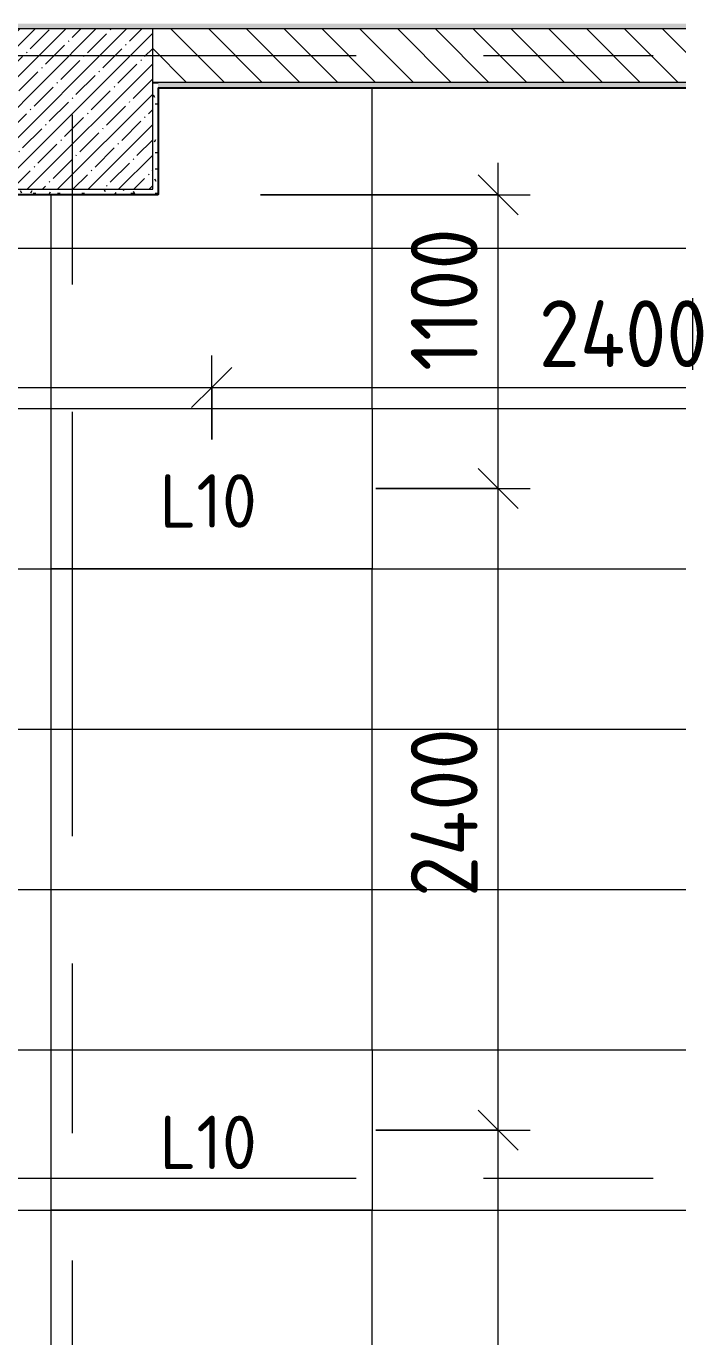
# Model space of a CAD drawing. Header units: millimetres. Extents: x -3377 to 186574, y -8553 to 29000.
# Drawn here: x 33137 to 35574, y 3006 to 7910 of the extents above; entities that cross this region are included whole.
import ezdxf

# ---------------------------------------------------------------- set-up
doc = ezdxf.new("R2010")
doc.units = ezdxf.units.MM
doc.linetypes.add('Осевая', pattern=[3175, 635, -476.25, 1587.5, -476.25])
for name, color, linetype, lineweight in [('A-ANNO-DIMS', 7, 'Continuous', 9), ('A-ANNO-DIMS-100', 7, 'Continuous', 9), ('A-CLNG-PATT', 7, 'Continuous', 9), ('A-WALL', 7, 'Continuous', 9), ('E-LITE-EQPM-IDEN', 7, 'Continuous', 9), ('I-WALL', 7, 'Continuous', 9), ('S-COLS', 7, 'Continuous', 9), ('Оси-2', 7, 'Осевая', 9)]:
    doc.layers.add(name, color=color, linetype=linetype, lineweight=lineweight)
for name, color, linetype, lineweight, true_color in [('A-ANNO-NOTE', 1, 'Continuous', 9, 0xff0000), ('A-CLNG-1', 7, 'Continuous', 9, 0xc0c0c0), ('A-WALL-2', 7, 'Continuous', 25, 0x3c3c3c), ('A-WALL-FNSH-2', 7, 'Continuous', 13, 0x3c3c3c)]:
    doc.layers.add(name, color=color, linetype=linetype, lineweight=lineweight, true_color=true_color)
doc.styles.add('GOST Common_1', font='GOST_Common.ttf', dxfattribs={"height": 200})
doc.styles.add('ISOCPEUR', font='isocpeur.ttf', dxfattribs={"width": 0.9, "height": 250})
doc.dimstyles.new('ISO-2_5_0_9К_БОЛЬШОЙ', dxfattribs={"dimscale": 304.8, "dimtxt": 248.995294, "dimasz": 0.492126, "dimexe": 0.393701, "dimexo": 0.984252, "dimgap": 0, "dimtad": 1, "dimdec": 0, "dimrnd": 10, "dimzin": 0, "dimdsep": 46, "dimtxsty": 'ISOCPEUR', "dimblk1": 'OBLIQUE', "dimblk2": 'OBLIQUE', "dimsah": 1, "dimcen": 0.09, "dimdle": 0.393701, "dimazin": 0, "dimtfac": 1, "dimtdec": 4, "dimtix": 1, "dimtmove": 0, "dimatfit": 3, "dimfxl": 1, "dimtvp": 1, "dimtolj": 1, "dimtzin": 0, "dimarcsym": 2})
doc.dimstyles.new('ISO-2_5_0_9К_БОЛЬШОЙ_1', dxfattribs={"dimscale": 304.8, "dimtxt": 248.995294, "dimasz": 0.492126, "dimexe": 0.393701, "dimexo": 0.984252, "dimgap": 0, "dimtad": 1, "dimdec": 0, "dimrnd": 10, "dimzin": 0, "dimdsep": 46, "dimtxsty": 'ISOCPEUR', "dimblk1": 'OBLIQUE', "dimblk2": 'OBLIQUE', "dimsah": 1, "dimcen": 0.09, "dimdle": 0.393701, "dimazin": 0, "dimtfac": 1, "dimtdec": 4, "dimtix": 1, "dimtmove": 2, "dimatfit": 3, "dimfxl": 1, "dimtvp": 1, "dimtolj": 1, "dimtzin": 0, "dimarcsym": 2})
pattern_1 = [(0, (0, 0), (121.92, 30.48), [10.058, -81.382, 10.058, -81.382, -487.68]), (0, (0, 0), (121.92, 30.48), [-182.88, 10.058, -172.822, 10.058, -81.382, -213.36]), (0, (0, 0), (121.92, 30.48), [-457.2, 10.058, -50.902, 10.058, -142.342]), (120, (45.72, 15.24), (-87.356454, 90.345817), [10.058, -81.382, 10.058, -81.382, -487.68]), (120, (45.72, 15.24), (-87.356454, 90.345817), [-182.88, 10.058, -172.822, 10.058, -81.382, -213.36]), (120, (45.72, 15.24), (-87.356454, 90.345817), [-457.2, 10.058, -50.902, 10.058, -142.342]), (240, (60.96, 76.2), (-34.563546, -120.825817), [10.058, -81.382, 10.058, -81.382, -487.68]), (240, (60.96, 76.2), (-34.563546, -120.825817), [-182.88, 10.058, -172.822, 10.058, -81.382, -213.36]), (240, (60.96, 76.2), (-34.563546, -120.825817), [-457.2, 10.058, -50.902, 10.058, -142.342])]

# ---------------------------------------------------------------- blocks, each defined once
blk = doc.blocks.new('BSC_Колонна _Прямоугольная - 600х600-V13-План расстановки осветительного оборудования 1 этажа в осях 1-12')
at = {"layer": 'S-COLS'}
h = blk.add_hatch(dxfattribs=at)
h.set_pattern_fill('FP_22', color=256, style=0, pattern_type=2)
h.set_pattern_definition([(45, (-33310, -7600), (-57.02463, 57.02463), []), (45, (-33252.975, -7600), (-57.02463, 57.02463), [100.806, -20.161, 3.353, -16.808])])
h.paths.add_polyline_path([(300, -300), (300, 300), (-300, 299.1), (-300, -300), (-79.2, -300)])
for p, q in [((300, 300), (-300, 300)), ((-300, 300), (-300, -300)), ((300, -300), (300, 300)), ((-300, -300), (300, -300))]:
    blk.add_line(p, q, dxfattribs=at)
blk = doc.blocks.new('DIMBLOCK113-План расстановки осветительного оборудования 1 этажа в осях 1-12')
at = {"layer": 'A-ANNO-DIMS-100'}
for p, q in [((31430.7, 6479.9), (31430.7, 6677.9)), ((33830.7, 6364), (33830.7, 6677.9)), ((31430.7, 6557.9), (33830.7, 6557.9)), ((31430.7, 6557.9), (31430.7, 6479.9)), ((33830.7, 6557.9), (33830.7, 6364))]:
    blk.add_line(p, q, dxfattribs=at)
at = {"layer": 'A-ANNO-DIMS-100', "lineweight": 20}
for p, q in [((31430.7, 6557.9), (31505.7, 6632.9)), ((33830.7, 6557.9), (33905.7, 6632.9)), ((31430.7, 6557.9), (31355.7, 6482.9)), ((33830.7, 6557.9), (33755.7, 6482.9))]:
    blk.add_line(p, q, dxfattribs=at)
at = {"layer": 'A-ANNO-DIMS-100', "color": 0, "insert": (32302.7, 6884.5), "char_height": 250, "width": 787.208, "attachment_point": 1, "line_spacing_factor": 1.149209, "style": 'ISOCPEUR'}
blk.add_mtext('2400', dxfattribs=at)
blk = doc.blocks.new('_Oblique')
at = {"color": 0, "linetype": 'ByBlock', "lineweight": -2}
blk.add_line((-0.5, -0.5), (0.5, 0.5), dxfattribs=at)
blk = doc.blocks.new('DIMBLOCK114-План расстановки осветительного оборудования 1 этажа в осях 1-12')
at = {"layer": 'A-ANNO-DIMS-100'}
for p, q in [((33830.7, 6364), (33830.7, 6677.9)), ((36231.7, 6479.9), (36231.7, 6677.9)), ((33830.7, 6557.9), (36231.7, 6557.9)), ((33830.7, 6557.9), (33830.7, 6364)), ((36231.7, 6557.9), (36231.7, 6479.9))]:
    blk.add_line(p, q, dxfattribs=at)
at = {"layer": 'A-ANNO-DIMS-100', "lineweight": 20}
for p, q in [((33830.7, 6557.9), (33905.7, 6632.9)), ((36231.7, 6557.9), (36306.7, 6632.9)), ((33830.7, 6557.9), (33755.7, 6482.9)), ((36231.7, 6557.9), (36156.7, 6482.9))]:
    blk.add_line(p, q, dxfattribs=at)
at = {"layer": 'A-ANNO-DIMS-100', "color": 0, "insert": (35054.5, 6884.5), "char_height": 250, "width": 787.208, "attachment_point": 1, "line_spacing_factor": 1.149209, "style": 'ISOCPEUR'}
blk.add_mtext('2400', dxfattribs=at)
blk = doc.blocks.new('DIMBLOCK117-План расстановки осветительного оборудования 1 этажа в осях 1-12')
at = {"layer": 'A-ANNO-DIMS-100', "lineweight": 20}
for p, q in [((34902.1, 3779.9), (34827.1, 3854.9)), ((34902.1, 3779.9), (34977.1, 3704.9)), ((34902.1, 1379.9), (34827.1, 1454.9)), ((34902.1, 1379.9), (34977.1, 1304.9))]:
    blk.add_line(p, q, dxfattribs=at)
at = {"layer": 'A-ANNO-DIMS-100'}
for p, q in [((34444.5, 3779.9), (35022.1, 3779.9)), ((34902.1, 3779.9), (34444.5, 3779.9)), ((34902.1, 1379.9), (34902.1, 3779.9)), ((34444.5, 1379.9), (35022.1, 1379.9)), ((34902.1, 1379.9), (34444.5, 1379.9))]:
    blk.add_line(p, q, dxfattribs=at)
at = {"layer": 'A-ANNO-DIMS-100', "color": 0, "insert": (34575.5, 2251.9), "char_height": 250, "width": 787.208, "attachment_point": 1, "rotation": 90, "line_spacing_factor": 1.149209, "style": 'ISOCPEUR'}
blk.add_mtext('2400', dxfattribs=at)
blk = doc.blocks.new('DIMBLOCK118-План расстановки осветительного оборудования 1 этажа в осях 1-12')
at = {"layer": 'A-ANNO-DIMS-100', "lineweight": 20}
for p, q in [((34902.1, 6179.9), (34827.1, 6254.9)), ((34902.1, 6179.9), (34977.1, 6104.9)), ((34902.1, 3779.9), (34827.1, 3854.9)), ((34902.1, 3779.9), (34977.1, 3704.9))]:
    blk.add_line(p, q, dxfattribs=at)
at = {"layer": 'A-ANNO-DIMS-100'}
for p, q in [((34444.5, 6179.9), (35022.1, 6179.9)), ((34902.1, 6179.9), (34444.5, 6179.9)), ((34902.1, 3779.9), (34902.1, 6179.9)), ((34444.5, 3779.9), (35022.1, 3779.9)), ((34902.1, 3779.9), (34444.5, 3779.9))]:
    blk.add_line(p, q, dxfattribs=at)
at = {"layer": 'A-ANNO-DIMS-100', "color": 0, "insert": (34575.5, 4651.9), "char_height": 250, "width": 787.208, "attachment_point": 1, "rotation": 90, "line_spacing_factor": 1.149209, "style": 'ISOCPEUR'}
blk.add_mtext('2400', dxfattribs=at)
blk = doc.blocks.new('DIMBLOCK119-План расстановки осветительного оборудования 1 этажа в осях 1-12')
at = {"layer": 'A-ANNO-DIMS-100'}
for p, q in [((34902.1, 6179.9), (34902.1, 7399)), ((34013, 7279), (35022.1, 7279)), ((34902.1, 7279), (34013, 7279)), ((34444.5, 6179.9), (35022.1, 6179.9)), ((34902.1, 6179.9), (34444.5, 6179.9))]:
    blk.add_line(p, q, dxfattribs=at)
at = {"layer": 'A-ANNO-DIMS-100', "lineweight": 20}
for p, q in [((34902.1, 7279), (34827.1, 7354)), ((34902.1, 7279), (34977.1, 7204)), ((34902.1, 6179.9), (34827.1, 6254.9)), ((34902.1, 6179.9), (34977.1, 6104.9))]:
    blk.add_line(p, q, dxfattribs=at)
at = {"layer": 'A-ANNO-DIMS-100', "color": 0, "insert": (34575.5, 6620.1), "char_height": 250, "width": 655.049, "attachment_point": 1, "rotation": 90, "line_spacing_factor": 1.149209, "style": 'ISOCPEUR'}
blk.add_mtext('1100', dxfattribs=at)

msp = doc.modelspace()

# ---------------------------------------------------------------- hatches: boundary and pattern name
at = {"layer": 'A-CLNG-PATT'}
h = msp.add_hatch(dxfattribs=at)
h.set_pattern_fill('FP_89', color=256, style=0, pattern_type=2)
h.set_pattern_definition([(180, (30830.24, 5279), (7e-14, -600), []), (270, (30830.2, 5279), (1200, 7e-14), [])])
h.paths.add_polyline_path([(29628.7, 521), (38250, 521), (38250, 7050), (37190, 7050), (37189, 7680), (33630, 7679), (33630, 7280), (32991.3, 7280), (32991.3, 7680), (29829.7, 7680), (29829.7, 7280), (29628.7, 7280), (29628.7, 523.3)])
h.paths.add_polyline_path([(35918.3, 1080), (35631.8, 1080), (35631.8, 1680), (36831.8, 1680), (36831.8, 1080)])
h.paths.add_polyline_path([(34430.8, 1080), (33230.8, 1080), (33230.8, 1680), (34430.8, 1680), (34430.8, 1336.4)])
h.paths.add_polyline_path([(32030.8, 1080), (30830.8, 1080), (30830.8, 1680), (32030.8, 1680)])
h.paths.add_polyline_path([(36831.8, 3480), (35631.8, 3480), (35631.8, 4080), (36831.8, 4080)])
h.paths.add_polyline_path([(34430.8, 3480), (33230.8, 3480), (33230.8, 4080), (34430.8, 4080)])
h.paths.add_polyline_path([(32030.8, 3480), (30830.8, 3480), (30830.8, 4080), (32030.8, 4080)])
h.paths.add_polyline_path([(35918.3, 5880), (35631.8, 5880), (35631.8, 6480), (36831.8, 6480), (36831.8, 5880)])
h.paths.add_polyline_path([(33230.8, 5880), (33230.8, 6480), (34430.8, 6480), (34430.8, 5880)])
h.paths.add_polyline_path([(31438.7, 5880), (30830.8, 5880), (30830.8, 6480), (32030.8, 6480), (32030.8, 5880)])
at = {"layer": 'I-WALL'}
h = msp.add_hatch(dxfattribs=at)
h.set_pattern_fill('FP_85', color=256, style=0, pattern_type=2)
h.set_pattern_definition(pattern_1)
h.paths.add_polyline_path([(28140, 7900), (38287.7, 7900), (38287.7, 7920), (20220, 7920), (20220, 7900), (28060, 7900)])
h = msp.add_hatch(dxfattribs=at)
h.set_pattern_fill('FP_15', color=256, style=0, pattern_type=2)
h.set_pattern_definition([(135, (0, 0), (-70.71068, -70.71068), [])])
h.paths.add_polyline_path([(35918.3, 7700), (37990, 7700), (37990, 7900), (33610, 7900), (33610, 7700), (35631.8, 7700)])
h = msp.add_hatch(dxfattribs=at)
h.set_pattern_fill('FP_85', color=256, style=0, pattern_type=2)
h.set_pattern_definition(pattern_1)
h.paths.add_polyline_path([(33610, 7300), (33630, 7300), (33630, 7700), (33610, 7700), (33610, 7680)])
h = msp.add_hatch(dxfattribs=at)
h.set_pattern_fill('FP_85', color=256, style=0, pattern_type=2)
h.set_pattern_definition(pattern_1)
h.paths.add_polyline_path([(34810, 7680), (37210, 7680), (37210, 7700), (33630, 7700), (33630, 7680), (34430.8, 7680)])
h = msp.add_hatch(dxfattribs=at)
h.set_pattern_fill('FP_85', color=256, style=0, pattern_type=2)
h.set_pattern_definition(pattern_1)
h.paths.add_polyline_path([(33227.2, 7280), (33630, 7280), (33630, 7300), (33011.3, 7300), (33011.3, 7280)])

# ---------------------------------------------------------------- linework, layer by layer
at = {"layer": 'A-ANNO-NOTE'}
for p, q in [((33230.7, 6479.9), (34430.7, 6479.9)), ((33230.7, 5879.9), (33230.7, 6479.9)), ((34430.7, 6479.9), (34430.7, 5879.9)), ((34430.7, 5879.9), (33230.7, 5879.9)), ((33230.7, 4079.9), (34430.7, 4079.9)), ((33230.7, 3479.9), (33230.7, 4079.9)), ((34430.7, 4079.9), (34430.7, 3479.9)), ((34430.7, 3479.9), (33230.7, 3479.9))]:
    msp.add_line(p, q, dxfattribs=at)
at = {"layer": 'A-CLNG-1'}
for p, q in [((33230.8, 5880), (33230.8, 6480)), ((33230.8, 6480), (34430.8, 6480)), ((34430.8, 6480), (34430.8, 5880)), ((34430.8, 5880), (33230.8, 5880)), ((33230.8, 3480), (33230.8, 4080)), ((33230.8, 4080), (34430.8, 4080)), ((34430.8, 4080), (34430.8, 3480)), ((34430.8, 3480), (33230.8, 3480))]:
    msp.add_line(p, q, dxfattribs=at)
at = {"layer": 'A-WALL'}
for p, q in [((37990, 7900), (33610, 7900)), ((37290, 7700), (33630, 7700))]:
    msp.add_line(p, q, dxfattribs=at)
at = {"layer": 'A-WALL-2'}
for p, q in [((33610, 7700), (33630, 7700)), ((33630, 7680), (37190, 7680)), ((33630, 7680), (33630, 7280)), ((32991.3, 7280), (33630, 7280))]:
    msp.add_line(p, q, dxfattribs=at)
at = {"layer": 'A-WALL-FNSH-2'}
for p, q in [((33631, 7679), (33630, 7679)), ((33631, 7279), (33631, 7679)), ((33630, 7280), (33630, 7279)), ((33630, 7279), (33631, 7279))]:
    msp.add_line(p, q, dxfattribs=at)
at = {"layer": 'I-WALL'}
for p, q in [((37189, 7679), (33631, 7679)), ((34810, 7679), (34810, 7680)), ((33630, 7279), (32989, 7279))]:
    msp.add_line(p, q, dxfattribs=at)
at = {"layer": 'Оси-2'}
for p, q in [((33310, 593.7), (33310, 24898.1)), ((-77.3, 7800), (35997.1, 7800)), ((-77.3, 3600), (35997.1, 3600))]:
    msp.add_line(p, q, dxfattribs=at)

# ---------------------------------------------------------------- block references
at = {"layer": 'S-COLS'}
msp.add_blockref('BSC_Колонна _Прямоугольная - 600х600-V13-План расстановки осветительного оборудования 1 этажа в осях 1-12', (33310, 7600), dxfattribs=at)

# ---------------------------------------------------------------- texts
at = {"layer": 'E-LITE-EQPM-IDEN', "char_height": 200, "width": 472.996, "attachment_point": 1, "style": 'GOST Common_1'}
for insert in [(33636.1, 6233.8), (33636.1, 3833.8)]:
    msp.add_mtext('L10', dxfattribs=dict(at, insert=insert))

# ---------------------------------------------------------------- dimensions: what is measured, and where the dimension line sits
at = {"layer": 'A-ANNO-DIMS'}
dim = msp.add_linear_dim(base=(34902.1, 7279), p1=(34144.5, 6179.9), p2=(33713, 7279), angle=90, dimstyle='ISO-2_5_0_9К_БОЛЬШОЙ_1', override={"dimpost": '<>', "dimfxl": 1180.753006}, dxfattribs=at)
dim.commit()
dim.dimension.update_dxf_attribs({"geometry": 'DIMBLOCK119-План расстановки осветительного оборудования 1 этажа в осях 1-12', "text_midpoint": (34742.2, 6947.6), "dimtype": 160, "text_rotation": 90})
dim = msp.add_linear_dim(base=(33830.7, 6557.9), p1=(31430.7, 6179.9), p2=(33830.7, 6664), dimstyle='ISO-2_5_0_9К_БОЛЬШОЙ', override={"dimpost": '<>', "dimfxl": 2448.324037}, dxfattribs=at)
dim.commit()
dim.dimension.update_dxf_attribs({"geometry": 'DIMBLOCK113-План расстановки осветительного оборудования 1 этажа в осях 1-12', "text_midpoint": (32630.7, 6682.9)})
dim = msp.add_linear_dim(base=(36231.7, 6557.9), p1=(33830.7, 6664), p2=(36231.7, 6179.9), dimstyle='ISO-2_5_0_9К_БОЛЬШОЙ_1', override={"dimpost": '<>', "dimfxl": 2449.304308}, dxfattribs=at)
dim.commit()
dim.dimension.update_dxf_attribs({"geometry": 'DIMBLOCK114-План расстановки осветительного оборудования 1 этажа в осях 1-12', "text_midpoint": (35448.1, 6717.8), "dimtype": 160})
for base, p1, p2, picture, middle in [((34902.1, 6179.9), (34144.5, 3779.9), (34144.5, 6179.9), 'DIMBLOCK118-План расстановки осветительного оборудования 1 этажа в осях 1-12', (34777.1, 4979.9)), ((34902.1, 3779.9), (34144.5, 1379.9), (34144.5, 3779.9), 'DIMBLOCK117-План расстановки осветительного оборудования 1 этажа в осях 1-12', (34777.1, 2579.9))]:
    dim = msp.add_linear_dim(base=base, p1=p1, p2=p2, angle=90, dimstyle='ISO-2_5_0_9К_БОЛЬШОЙ', override={"dimpost": '<>', "dimfxl": 2400}, dxfattribs=at)
    dim.commit()
    dim.dimension.update_dxf_attribs({"geometry": picture, "text_midpoint": middle})

doc.saveas('drawing.dxf')
